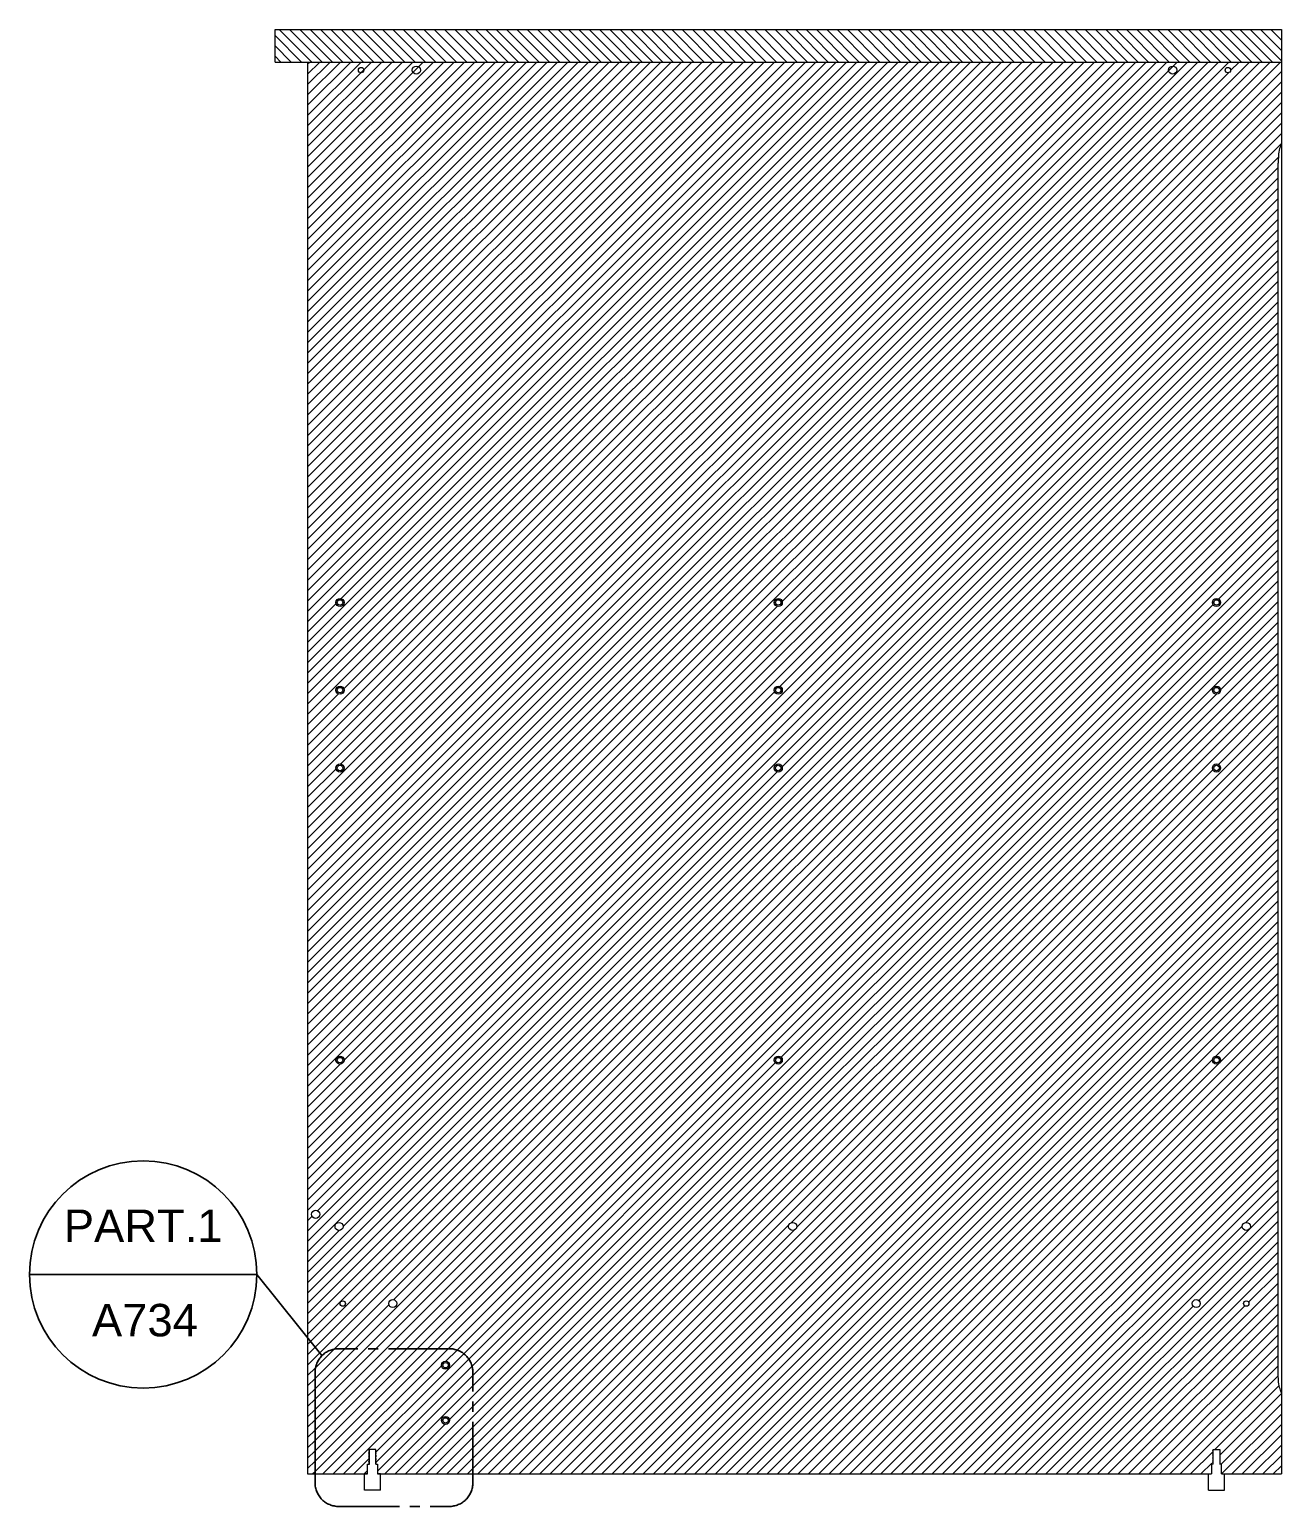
# Model space of a CAD drawing. Header units: inches. Extents: x -20 to 1960, y -511 to 856.
# Drawn here: x 600.9 to 678.1, y 32.2 to 123.2 of the extents above; entities that cross this region are included whole.
import ezdxf
from ezdxf.enums import TextEntityAlignment as Align

# ---------------------------------------------------------------- set-up
doc = ezdxf.new("R2010")
doc.units = ezdxf.units.IN
doc.header["$MEASUREMENT"] = 0
doc.linetypes.add('ACAD_ISO04W100', pattern=[30, 24, -3, 0, -3])
doc.linetypes.add('CENTER2', pattern=[1.125, 0.75, -0.125, 0.125, -0.125])
doc.layers.add('A-SECT A-MCUT', color=7, linetype='Continuous', lineweight=35)
doc.layers.add('assi', color=4, linetype='ACAD_ISO04W100')
doc.layers.add('viti', color=6, linetype='Continuous')
doc.styles.add('ARIAL', font='arial.ttf')

msp = doc.modelspace()

# ---------------------------------------------------------------- linework, layer by layer
for p, q in [((616.059, 121.154), (616.059, 123.154)), ((616.059, 123.154), (678.059, 123.154)), ((678.059, 123.154), (678.059, 121.154)), ((616.059, 121.154), (678.059, 121.154)), ((618.059, 121.154), (618.059, 34.154)), ((618.059, 121.154), (678.059, 121.154)), ((678.059, 121.154), (678.059, 34.154)), ((677.859, 40.389), (677.859, 114.919)), ((618.059, 34.154), (621.759, 34.154)), ((622.359, 34.154), (673.759, 34.154)), ((674.359, 34.154), (678.059, 34.154))]:
    msp.add_line(p, q)
for points in [[(678.059, 116.154), (677.947, 115.828), (677.859, 114.919)], [(678.059, 39.154), (677.947, 39.481), (677.859, 40.389)]]:
    msp.add_spline(points, degree=3)
at = {"layer": 'A-SECT A-MCUT'}
for p, q in [((600.931, 46.447), (614.931, 46.447)), ((614.931, 46.447), (618.949, 41.447))]:
    msp.add_line(p, q, dxfattribs=at)
at = {"layer": 'A-SECT A-MCUT', "linetype": 'CENTER2', "ltscale": 5}
msp.add_lwpolyline([(618.522, 33.61, 0.414214), (619.98, 32.152), (626.786, 32.152, 0.414214), (628.244, 33.61), (628.244, 40.416, 0.414214), (626.786, 41.874), (619.98, 41.874, 0.414214), (618.522, 40.416), (618.522, 33.61), (618.522, 40.416)], format="xyb", dxfattribs=at)
at = {"layer": 'A-SECT A-MCUT'}
msp.add_circle((607.931, 46.447), 7, dxfattribs=at)
at = {"layer": 'assi', "linetype": 'Continuous'}
for p, q in [((618.32, 121.154), (616.32, 123.154)), ((618.956, 121.154), (616.956, 123.154)), ((619.592, 121.154), (617.592, 123.154)), ((620.229, 121.154), (618.229, 123.154)), ((620.865, 121.154), (618.865, 123.154)), ((621.502, 121.154), (619.502, 123.154)), ((622.138, 121.154), (620.138, 123.154)), ((622.774, 121.154), (620.774, 123.154)), ((623.411, 121.154), (621.411, 123.154)), ((624.047, 121.154), (622.047, 123.154)), ((624.684, 121.154), (622.684, 123.154)), ((625.32, 121.154), (623.32, 123.154)), ((625.956, 121.154), (623.956, 123.154)), ((626.593, 121.154), (624.593, 123.154)), ((627.229, 121.154), (625.229, 123.154)), ((627.866, 121.154), (625.866, 123.154)), ((628.502, 121.154), (626.502, 123.154)), ((629.138, 121.154), (627.138, 123.154)), ((629.775, 121.154), (627.775, 123.154)), ((630.411, 121.154), (628.411, 123.154)), ((631.048, 121.154), (629.048, 123.154)), ((631.684, 121.154), (629.684, 123.154)), ((632.32, 121.154), (630.32, 123.154)), ((632.957, 121.154), (630.957, 123.154)), ((633.593, 121.154), (631.593, 123.154)), ((634.23, 121.154), (632.23, 123.154)), ((634.866, 121.154), (632.866, 123.154)), ((635.502, 121.154), (633.502, 123.154)), ((636.139, 121.154), (634.139, 123.154)), ((636.775, 121.154), (634.775, 123.154)), ((637.412, 121.154), (635.412, 123.154)), ((638.048, 121.154), (636.048, 123.154)), ((638.684, 121.154), (636.684, 123.154)), ((639.321, 121.154), (637.321, 123.154)), ((639.957, 121.154), (637.957, 123.154)), ((640.594, 121.154), (638.594, 123.154)), ((641.23, 121.154), (639.23, 123.154)), ((641.866, 121.154), (639.866, 123.154)), ((642.503, 121.154), (640.503, 123.154)), ((643.139, 121.154), (641.139, 123.154)), ((643.776, 121.154), (641.776, 123.154)), ((644.412, 121.154), (642.412, 123.154)), ((645.048, 121.154), (643.048, 123.154)), ((645.685, 121.154), (643.685, 123.154)), ((646.321, 121.154), (644.321, 123.154)), ((646.958, 121.154), (644.958, 123.154)), ((647.594, 121.154), (645.594, 123.154)), ((648.23, 121.154), (646.23, 123.154)), ((648.867, 121.154), (646.867, 123.154)), ((649.503, 121.154), (647.503, 123.154)), ((650.139, 121.154), (648.139, 123.154)), ((650.776, 121.154), (648.776, 123.154)), ((651.412, 121.154), (649.412, 123.154)), ((652.049, 121.154), (650.049, 123.154)), ((652.685, 121.154), (650.685, 123.154)), ((653.321, 121.154), (651.321, 123.154)), ((653.958, 121.154), (651.958, 123.154)), ((654.594, 121.154), (652.594, 123.154)), ((655.231, 121.154), (653.231, 123.154)), ((655.867, 121.154), (653.867, 123.154)), ((656.503, 121.154), (654.503, 123.154)), ((657.14, 121.154), (655.14, 123.154)), ((657.776, 121.154), (655.776, 123.154)), ((658.413, 121.154), (656.413, 123.154)), ((659.049, 121.154), (657.049, 123.154)), ((659.685, 121.154), (657.685, 123.154)), ((660.322, 121.154), (658.322, 123.154)), ((660.958, 121.154), (658.958, 123.154)), ((661.595, 121.154), (659.595, 123.154)), ((662.231, 121.154), (660.231, 123.154)), ((662.867, 121.154), (660.867, 123.154)), ((663.504, 121.154), (661.504, 123.154)), ((664.14, 121.154), (662.14, 123.154)), ((664.777, 121.154), (662.777, 123.154)), ((665.413, 121.154), (663.413, 123.154)), ((666.049, 121.154), (664.049, 123.154)), ((666.686, 121.154), (664.686, 123.154)), ((667.322, 121.154), (665.322, 123.154)), ((667.959, 121.154), (665.959, 123.154)), ((668.595, 121.154), (666.595, 123.154)), ((669.231, 121.154), (667.231, 123.154)), ((669.868, 121.154), (667.868, 123.154)), ((670.504, 121.154), (668.504, 123.154)), ((671.141, 121.154), (669.141, 123.154)), ((671.777, 121.154), (669.777, 123.154)), ((672.413, 121.154), (670.413, 123.154)), ((673.05, 121.154), (671.05, 123.154)), ((673.686, 121.154), (671.686, 123.154)), ((674.323, 121.154), (672.323, 123.154)), ((674.959, 121.154), (672.959, 123.154)), ((675.595, 121.154), (673.595, 123.154)), ((676.232, 121.154), (674.232, 123.154)), ((676.868, 121.154), (674.868, 123.154)), ((677.505, 121.154), (675.505, 123.154)), ((678.059, 121.236), (676.141, 123.154)), ((678.059, 121.872), (676.777, 123.154)), ((678.059, 122.509), (677.414, 123.154)), ((678.059, 123.145), (678.05, 123.154)), ((617.683, 121.154), (616.059, 122.778)), ((617.047, 121.154), (616.059, 122.142)), ((616.411, 121.154), (616.059, 121.506)), ((618.059, 121.034), (618.18, 121.154)), ((618.059, 120.398), (618.816, 121.154)), ((618.059, 119.761), (619.453, 121.154)), ((618.059, 119.125), (620.089, 121.154)), ((618.059, 118.489), (620.725, 121.154)), ((618.059, 117.852), (621.362, 121.154)), ((618.059, 117.216), (621.998, 121.154)), ((618.059, 116.579), (622.635, 121.154)), ((618.059, 115.943), (623.271, 121.154)), ((618.059, 115.307), (623.907, 121.154)), ((618.059, 114.67), (624.544, 121.154)), ((618.059, 114.034), (625.18, 121.154)), ((618.059, 113.397), (625.817, 121.154)), ((618.059, 112.761), (626.453, 121.154)), ((618.059, 112.125), (627.089, 121.154)), ((618.059, 111.488), (627.726, 121.154)), ((618.059, 110.852), (628.362, 121.154)), ((618.059, 110.215), (628.999, 121.154)), ((618.059, 109.579), (629.635, 121.154)), ((618.059, 108.943), (630.271, 121.154)), ((618.059, 108.306), (630.908, 121.154)), ((618.059, 107.67), (631.544, 121.154)), ((618.059, 107.033), (632.181, 121.154)), ((618.059, 106.397), (632.817, 121.154)), ((618.059, 105.761), (633.453, 121.154)), ((618.059, 105.124), (634.09, 121.154)), ((618.059, 104.488), (634.726, 121.154)), ((618.059, 103.851), (635.363, 121.154)), ((618.059, 103.215), (635.999, 121.154)), ((618.059, 102.579), (636.635, 121.154)), ((618.059, 101.942), (637.272, 121.154)), ((618.059, 101.306), (637.908, 121.154)), ((618.059, 100.669), (638.545, 121.154)), ((618.059, 100.033), (639.181, 121.154)), ((618.059, 99.397), (639.817, 121.154)), ((618.059, 98.76), (640.454, 121.154)), ((618.059, 98.124), (641.09, 121.154)), ((618.059, 97.487), (641.726, 121.154)), ((618.059, 96.851), (642.363, 121.154)), ((618.059, 96.215), (642.999, 121.154)), ((618.059, 95.578), (643.636, 121.154)), ((618.059, 94.942), (644.272, 121.154)), ((618.059, 94.305), (644.908, 121.154)), ((618.059, 93.669), (645.545, 121.154)), ((618.059, 93.033), (646.181, 121.154)), ((618.059, 92.396), (646.818, 121.154)), ((618.059, 91.76), (647.454, 121.154)), ((618.059, 91.123), (648.09, 121.154)), ((618.059, 90.487), (648.727, 121.154)), ((618.059, 89.851), (649.363, 121.154)), ((618.059, 89.214), (650, 121.154)), ((618.059, 88.578), (650.636, 121.154)), ((618.059, 87.941), (651.272, 121.154)), ((618.059, 87.305), (651.909, 121.154)), ((618.059, 86.669), (652.545, 121.154)), ((618.059, 85.396), (653.818, 121.154)), ((618.059, 84.76), (654.454, 121.154)), ((618.059, 84.123), (655.091, 121.154)), ((618.059, 83.487), (655.727, 121.154)), ((618.059, 82.85), (656.364, 121.154)), ((618.059, 82.214), (657, 121.154)), ((618.059, 81.578), (657.636, 121.154)), ((618.059, 80.941), (658.273, 121.154)), ((618.059, 79.668), (659.546, 121.154)), ((618.059, 79.032), (660.182, 121.154)), ((618.059, 78.396), (660.818, 121.154)), ((618.059, 77.759), (661.455, 121.154)), ((618.059, 77.123), (662.091, 121.154)), ((618.059, 76.486), (662.728, 121.154)), ((618.059, 75.214), (664, 121.154)), ((618.059, 74.577), (664.637, 121.154)), ((618.059, 73.941), (665.273, 121.154)), ((618.059, 73.304), (665.91, 121.154)), ((618.059, 72.668), (666.546, 121.154)), ((618.059, 72.032), (667.182, 121.154)), ((618.059, 71.395), (667.819, 121.154)), ((618.059, 70.759), (668.455, 121.154)), ((618.059, 70.122), (669.092, 121.154)), ((618.059, 69.486), (669.728, 121.154)), ((618.059, 68.85), (670.364, 121.154)), ((618.059, 68.213), (671.001, 121.154)), ((618.059, 67.577), (671.637, 121.154)), ((618.059, 66.94), (672.274, 121.154)), ((618.059, 66.304), (672.91, 121.154)), ((618.059, 65.668), (673.546, 121.154)), ((618.059, 65.031), (674.183, 121.154)), ((618.059, 64.395), (674.819, 121.154)), ((618.059, 63.122), (676.092, 121.154)), ((618.059, 62.486), (676.728, 121.154)), ((618.059, 61.849), (677.365, 121.154)), ((618.059, 61.213), (678.001, 121.154)), ((620.109, 77.9), (663.364, 121.154)), ((620.121, 88.094), (653.182, 121.154)), ((620.293, 82.539), (658.909, 121.154)), ((621.524, 120.68), (621.998, 121.154)), ((674.923, 120.622), (675.455, 121.154)), ((618.059, 60.576), (678.059, 120.576)), ((618.059, 63.758), (674.792, 120.491)), ((624.892, 120.866), (624.93, 120.904)), ((671.386, 120.903), (671.388, 120.906)), ((618.059, 59.94), (678.059, 119.94)), ((618.059, 59.304), (678.059, 119.304)), ((647.302, 87.91), (678.059, 118.667)), ((618.059, 58.031), (678.059, 118.031)), ((620.309, 59.644), (678.059, 117.394)), ((618.059, 56.758), (678.059, 116.758)), ((618.059, 56.122), (678.039, 116.102)), ((618.059, 55.485), (677.869, 115.295)), ((618.059, 54.849), (677.859, 114.649)), ((618.059, 54.212), (677.859, 114.012)), ((647.162, 82.679), (677.859, 113.376)), ((618.059, 52.94), (677.859, 112.74)), ((618.059, 52.303), (677.859, 112.103)), ((618.059, 51.667), (677.859, 111.467)), ((618.059, 51.031), (677.859, 110.83)), ((618.059, 50.394), (677.859, 110.194)), ((618.676, 50.374), (677.859, 109.558)), ((618.059, 49.121), (677.859, 108.921)), ((618.059, 47.849), (677.859, 107.648)), ((647.299, 77.725), (677.859, 108.285)), ((620.247, 49.4), (677.859, 107.012)), ((618.059, 46.576), (677.859, 106.376)), ((618.059, 45.939), (677.859, 105.739)), ((618.059, 45.303), (677.859, 105.103)), ((618.059, 44.667), (677.859, 104.467)), ((618.059, 44.03), (677.859, 103.83)), ((618.059, 43.394), (677.859, 103.194)), ((618.059, 42.757), (677.859, 102.557)), ((618.059, 42.121), (677.859, 101.921)), ((618.536, 41.961), (677.859, 101.285)), ((618.819, 41.608), (677.859, 100.648)), ((619.694, 41.846), (677.859, 100.012)), ((623.379, 44.895), (677.859, 99.375)), ((620.995, 41.874), (677.859, 98.739)), ((621.631, 41.874), (677.859, 98.103)), ((622.268, 41.874), (677.859, 97.466)), ((622.904, 41.874), (677.859, 96.83)), ((623.54, 41.874), (677.859, 96.193)), ((624.177, 41.874), (677.859, 95.557)), ((624.813, 41.874), (677.859, 94.921)), ((625.45, 41.874), (677.859, 94.284)), ((626.086, 41.874), (677.859, 93.648)), ((626.722, 41.874), (677.859, 93.011)), ((627.274, 41.79), (677.859, 92.375)), ((627.992, 41.235), (677.859, 91.102)), ((674.187, 88.066), (677.859, 91.739)), ((647.23, 59.837), (677.859, 90.466)), ((628.244, 40.214), (677.859, 89.829)), ((628.244, 39.578), (677.859, 89.193)), ((628.244, 38.941), (677.859, 88.557)), ((618.059, 86.032), (619.817, 87.79)), ((618.059, 58.667), (647.001, 87.609)), ((627.685, 41.564), (673.845, 87.724)), ((628.244, 38.305), (677.859, 87.92)), ((628.244, 37.669), (677.859, 87.284)), ((628.244, 37.032), (677.859, 86.647)), ((674.309, 82.461), (677.859, 86.011)), ((628.244, 35.759), (677.859, 85.375)), ((628.244, 35.123), (677.859, 84.738)), ((628.244, 34.487), (677.859, 84.102)), ((628.548, 34.154), (677.859, 83.465)), ((629.185, 34.154), (677.859, 82.829)), ((618.059, 53.576), (646.831, 82.348)), ((618.059, 80.305), (619.971, 82.217)), ((628.244, 36.396), (674.049, 82.201)), ((629.821, 34.154), (677.859, 82.193)), ((674.178, 77.875), (677.859, 81.556)), ((631.094, 34.154), (677.859, 80.92)), ((631.73, 34.154), (677.859, 80.283)), ((647.844, 49.631), (677.859, 79.647)), ((633.64, 34.154), (677.859, 78.374)), ((648.185, 49.336), (677.859, 79.011)), ((618.059, 75.85), (619.814, 77.605)), ((618.059, 48.485), (646.989, 77.415)), ((630.458, 34.154), (673.839, 77.536)), ((634.276, 34.154), (677.859, 77.738)), ((634.912, 34.154), (677.859, 77.101)), ((635.549, 34.154), (677.859, 76.465)), ((636.185, 34.154), (677.859, 75.829)), ((636.822, 34.154), (677.859, 75.192)), ((637.458, 34.154), (677.859, 74.556)), ((638.094, 34.154), (677.859, 73.92)), ((638.731, 34.154), (677.859, 73.283)), ((639.367, 34.154), (677.859, 72.647)), ((640.004, 34.154), (677.859, 72.01)), ((640.64, 34.154), (677.859, 71.374)), ((641.276, 34.154), (677.859, 70.738)), ((641.913, 34.154), (677.859, 70.101)), ((642.549, 34.154), (677.859, 69.465)), ((643.186, 34.154), (677.859, 68.828)), ((643.822, 34.154), (677.859, 68.192)), ((644.458, 34.154), (677.859, 67.556)), ((645.095, 34.154), (677.859, 66.919)), ((645.731, 34.154), (677.859, 66.283)), ((646.368, 34.154), (677.859, 65.646)), ((647.004, 34.154), (677.859, 65.01)), ((647.64, 34.154), (677.859, 64.374)), ((674.024, 59.902), (677.859, 63.737)), ((648.913, 34.154), (677.859, 63.101)), ((649.55, 34.154), (677.859, 62.464)), ((650.186, 34.154), (677.859, 61.828)), ((650.822, 34.154), (677.859, 61.192)), ((651.459, 34.154), (677.859, 60.555)), ((618.059, 57.394), (620.07, 59.405)), ((628.193, 40.799), (646.877, 59.483)), ((648.277, 34.154), (673.812, 59.69)), ((652.095, 34.154), (677.859, 59.919)), ((652.731, 34.154), (677.859, 59.282)), ((653.368, 34.154), (677.859, 58.646)), ((654.004, 34.154), (677.859, 58.01)), ((654.641, 34.154), (677.859, 57.373)), ((655.277, 34.154), (677.859, 56.737)), ((655.913, 34.154), (677.859, 56.1)), ((656.55, 34.154), (677.859, 55.464)), ((657.186, 34.154), (677.859, 54.828)), ((657.823, 34.154), (677.859, 54.191)), ((658.459, 34.154), (677.859, 53.555)), ((659.095, 34.154), (677.859, 52.918)), ((659.732, 34.154), (677.859, 52.282)), ((661.005, 34.154), (677.859, 51.009)), ((675.865, 49.652), (677.859, 51.646)), ((661.641, 34.154), (677.859, 50.373)), ((618.059, 49.758), (618.34, 50.038)), ((618.059, 47.212), (620.003, 49.156)), ((632.367, 34.154), (647.719, 49.507)), ((633.003, 34.154), (648.014, 49.165)), ((660.368, 34.154), (675.646, 49.432)), ((672.969, 44.847), (677.859, 49.736)), ((662.914, 34.154), (677.859, 49.1)), ((663.55, 34.154), (677.859, 48.464)), ((664.187, 34.154), (677.859, 47.827)), ((664.823, 34.154), (677.859, 47.191)), ((676.039, 44.734), (677.859, 46.554)), ((666.096, 34.154), (677.859, 45.918)), ((666.732, 34.154), (677.859, 45.282)), ((667.369, 34.154), (677.859, 44.645)), ((620.358, 41.874), (623.069, 44.585)), ((662.277, 34.154), (672.617, 44.494)), ((665.459, 34.154), (675.813, 44.509)), ((668.005, 34.154), (677.859, 44.009)), ((668.641, 34.154), (677.859, 43.372)), ((618.059, 42.121), (618.252, 42.314)), ((618.059, 41.485), (618.536, 41.961)), ((618.522, 40.037), (620.358, 41.874)), ((618.522, 39.401), (620.995, 41.874)), ((618.522, 38.765), (621.631, 41.874)), ((618.522, 38.128), (622.268, 41.874)), ((618.522, 37.492), (622.904, 41.874)), ((618.522, 36.855), (623.54, 41.874)), ((618.522, 36.219), (624.177, 41.874)), ((618.522, 35.583), (624.813, 41.874)), ((618.522, 34.946), (625.45, 41.874)), ((618.522, 34.31), (626.086, 41.874)), ((619.003, 34.154), (626.722, 41.874)), ((669.278, 34.154), (677.859, 42.736)), ((669.914, 34.154), (677.859, 42.1)), ((618.059, 40.848), (618.819, 41.608)), ((618.55, 40.702), (619.694, 41.846)), ((620.275, 34.154), (627.685, 41.564)), ((622.259, 35.502), (627.992, 41.235)), ((626.587, 41.103), (627.274, 41.79)), ((670.551, 34.154), (677.859, 41.463)), ((618.059, 40.212), (618.55, 40.702)), ((619.639, 34.154), (626.311, 40.827)), ((622.259, 34.866), (628.193, 40.799)), ((622.359, 34.329), (628.244, 40.214)), ((671.187, 34.154), (677.859, 40.827)), ((671.823, 34.154), (677.863, 40.194)), ((618.059, 39.575), (618.522, 40.037)), ((618.059, 38.939), (618.522, 39.401)), ((622.821, 34.154), (628.244, 39.578)), ((673.96, 35.654), (677.916, 39.611)), ((618.059, 38.303), (618.522, 38.765)), ((624.094, 34.154), (628.244, 38.305)), ((626.805, 37.502), (628.244, 38.941)), ((674.259, 35.318), (678.059, 39.118)), ((674.359, 34.781), (678.059, 38.481)), ((618.059, 37.666), (618.522, 38.128)), ((618.059, 37.03), (618.522, 37.492)), ((624.73, 34.154), (628.244, 37.669)), ((674.369, 34.154), (678.059, 37.845)), ((618.059, 36.393), (618.522, 36.855)), ((623.457, 34.154), (626.512, 37.209)), ((625.366, 34.154), (628.244, 37.032)), ((675.005, 34.154), (678.059, 37.209)), ((675.642, 34.154), (678.059, 36.572)), ((618.059, 35.757), (618.522, 36.219)), ((618.059, 35.121), (618.522, 35.583)), ((626.003, 34.154), (628.244, 36.396)), ((626.639, 34.154), (628.244, 35.759)), ((672.46, 34.154), (673.847, 35.542)), ((676.278, 34.154), (678.059, 35.936)), ((618.059, 34.484), (618.522, 34.946)), ((620.912, 34.154), (621.859, 35.102)), ((627.276, 34.154), (628.244, 35.123)), ((673.096, 34.154), (673.767, 34.826)), ((676.915, 34.154), (678.059, 35.299)), ((677.551, 34.154), (678.059, 34.663)), ((618.366, 34.154), (618.522, 34.31)), ((621.548, 34.154), (621.759, 34.366)), ((627.912, 34.154), (628.244, 34.487)), ((673.733, 34.154), (673.759, 34.181))]:
    msp.add_line(p, q, dxfattribs=at)
at = {"layer": 'viti'}
for p, q in [((621.859, 35.602), (621.81, 35.591)), ((621.81, 35.496), (621.859, 35.508)), ((622.259, 35.654), (621.859, 35.654)), ((621.859, 35.654), (621.859, 34.754)), ((622.259, 34.754), (622.259, 35.654)), ((622.259, 35.604), (622.309, 35.616)), ((622.259, 35.51), (622.309, 35.522)), ((673.859, 35.604), (673.81, 35.616)), ((673.859, 35.51), (673.81, 35.522)), ((673.859, 34.754), (673.859, 35.654)), ((673.859, 35.654), (674.259, 35.654)), ((674.259, 35.654), (674.259, 34.754)), ((674.259, 35.602), (674.309, 35.591)), ((674.309, 35.496), (674.259, 35.508)), ((621.759, 34.154), (621.759, 34.754)), ((621.759, 34.754), (621.87, 34.754)), ((621.81, 35.402), (621.859, 35.413)), ((621.81, 35.307), (621.859, 35.319)), ((621.81, 35.213), (621.859, 35.224)), ((621.859, 35.13), (621.81, 35.118)), ((621.81, 35.024), (621.859, 35.036)), ((621.81, 34.929), (621.859, 34.941)), ((621.81, 34.835), (621.859, 34.847)), ((622.259, 35.415), (622.309, 35.427)), ((622.259, 35.321), (622.309, 35.333)), ((622.309, 35.238), (622.259, 35.226)), ((622.259, 35.132), (622.309, 35.144)), ((622.259, 35.037), (622.309, 35.049)), ((622.259, 34.943), (622.309, 34.955)), ((622.259, 34.848), (622.309, 34.86)), ((622.259, 34.754), (622.359, 34.754)), ((622.262, 34.754), (622.309, 34.766)), ((622.359, 34.754), (622.359, 34.154)), ((673.759, 34.754), (673.759, 34.154)), ((673.859, 34.754), (673.759, 34.754)), ((673.859, 35.415), (673.81, 35.427)), ((673.859, 35.321), (673.81, 35.333)), ((673.81, 35.238), (673.859, 35.226)), ((673.859, 35.132), (673.81, 35.144)), ((673.859, 35.037), (673.81, 35.049)), ((673.859, 34.943), (673.81, 34.955)), ((673.859, 34.848), (673.81, 34.86)), ((673.857, 34.754), (673.81, 34.766)), ((674.359, 34.754), (674.249, 34.754)), ((674.309, 35.402), (674.259, 35.413)), ((674.309, 35.307), (674.259, 35.319)), ((674.309, 35.213), (674.259, 35.224)), ((674.259, 35.13), (674.309, 35.118)), ((674.309, 35.024), (674.259, 35.036)), ((674.309, 34.929), (674.259, 34.941)), ((674.309, 34.835), (674.259, 34.847)), ((674.359, 34.154), (674.359, 34.754)), ((621.559, 34.054), (621.559, 34.154)), ((621.759, 34.154), (621.559, 34.154)), ((621.562, 33.154), (621.559, 34.054)), ((622.559, 34.154), (622.359, 34.154)), ((622.556, 33.154), (622.559, 34.054)), ((622.559, 34.054), (622.559, 34.154)), ((673.559, 34.054), (673.559, 34.154)), ((673.559, 34.154), (673.759, 34.154)), ((673.563, 33.154), (673.56, 34.054)), ((674.359, 34.154), (674.559, 34.154)), ((674.557, 33.154), (674.56, 34.054)), ((674.56, 34.054), (674.559, 34.154)), ((622.556, 33.154), (621.562, 33.154)), ((673.563, 33.154), (674.557, 33.154))]:
    msp.add_line(p, q, dxfattribs=at)
for centre, radius in [((621.359, 120.654), 0.167), ((624.759, 120.654), 0.25), ((671.359, 120.654), 0.25), ((674.759, 120.654), 0.167), ((620.059, 87.852), 0.25), ((620.059, 87.852), 0.166), ((647.059, 87.852), 0.25), ((647.059, 87.852), 0.166), ((674.059, 87.852), 0.25), ((674.059, 87.852), 0.166), ((620.059, 82.451), 0.25), ((620.059, 82.451), 0.166), ((647.059, 82.451), 0.25), ((647.059, 82.451), 0.166), ((674.059, 82.451), 0.25), ((674.059, 82.451), 0.166), ((620.059, 77.654), 0.25), ((620.059, 77.654), 0.166), ((647.059, 77.654), 0.25), ((647.059, 77.654), 0.166), ((674.059, 77.654), 0.25), ((674.059, 77.654), 0.166), ((620.059, 59.654), 0.25), ((620.059, 59.654), 0.166), ((647.059, 59.654), 0.25), ((647.059, 59.654), 0.166), ((674.059, 59.654), 0.25), ((674.059, 59.654), 0.166), ((618.559, 50.154), 0.249), ((619.999, 49.404), 0.249), ((647.946, 49.404), 0.249), ((675.893, 49.404), 0.249), ((620.226, 44.654), 0.166), ((623.309, 44.654), 0.25), ((672.809, 44.654), 0.25), ((675.893, 44.654), 0.166), ((626.559, 40.854), 0.25), ((626.559, 40.854), 0.166), ((626.559, 37.454), 0.25), ((626.559, 37.454), 0.166)]:
    msp.add_circle(centre, radius, dxfattribs=at)

# ---------------------------------------------------------------- texts
at = {"style": 'ARIAL'}
msp.add_attdef('PART.1', text='1', height=2, dxfattribs=at).set_placement((607.931, 50.447), align=Align.TOP_CENTER)
msp.add_attdef('A734', (604.776, 42.633), '', height=2, dxfattribs=at)

doc.saveas('drawing.dxf')
